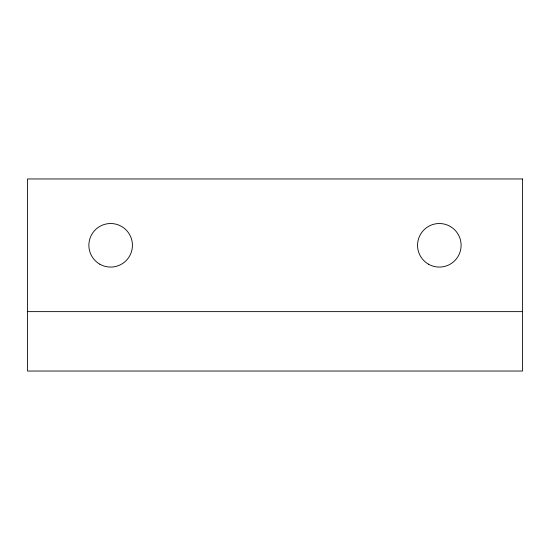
<?xml version="1.0" encoding="UTF-8"?>
<svg xmlns="http://www.w3.org/2000/svg" width="550" height="550" viewBox="0 0 550 550"><rect width="100%" height="100%" fill="white"/><g stroke="black" fill="none" stroke-linecap="round" stroke-linejoin="round"><path stroke-width="0.82" d="M27.5 311.63L522.5 311.63M522.5 178.97L27.5 178.97L27.5 371.03L522.5 371.03L522.5 178.97M99.763 264.165A21.78 21.78 0 0 0 132.433 245.3A21.78 21.78 0 0 0 99.763 226.435A21.78 21.78 0 0 0 99.763 264.165M428.443 264.165A21.78 21.78 0 0 0 461.113 245.3A21.78 21.78 0 0 0 428.443 226.435A21.78 21.78 0 0 0 428.443 264.165"/></g></svg>
